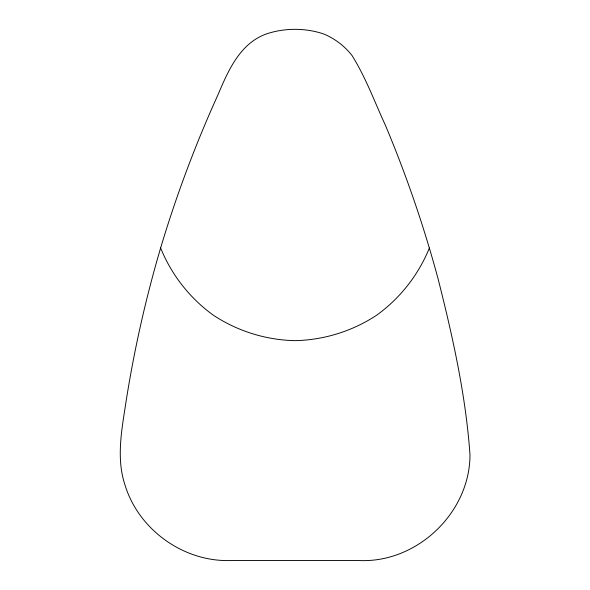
<?xml version="1.0" encoding="UTF-8"?>
<svg xmlns="http://www.w3.org/2000/svg" width="590" height="590" viewBox="0 0 590 590"><rect width="100%" height="100%" fill="white"/><g stroke="black" fill="none" stroke-linecap="round" stroke-linejoin="round"><path stroke-width="0.89" d="M160.62 247.992C145.243 300.133 133.406 353.299 125.205 407.041C121.201 432.898 116.518 459.92 125.124 485.415C139.056 530.432 184.559 562.513 231.641 560.5L358.359 560.5C416.503 563.627 469.906 513.086 469.987 454.868C465.827 395.492 452.788 336.993 438.223 279.387C424.114 226.885 406.458 175.363 385.395 125.25C374.62 101.908 365.756 77.452 352.082 55.6C344.634 46.035 334.832 38.571 323.63 33.94C305.281 27.789 284.719 27.789 266.37 33.94C239.636 43.52 227.954 71.302 217.71 95.381C195.268 144.889 176.181 195.91 160.62 247.992C171.557 274.925 189.825 298.216 213.388 315.244C237.674 331.211 265.943 340.01 295 340.651C324.058 340.01 352.326 331.211 376.612 315.244C400.175 298.216 418.443 274.925 429.38 247.992"/></g></svg>
